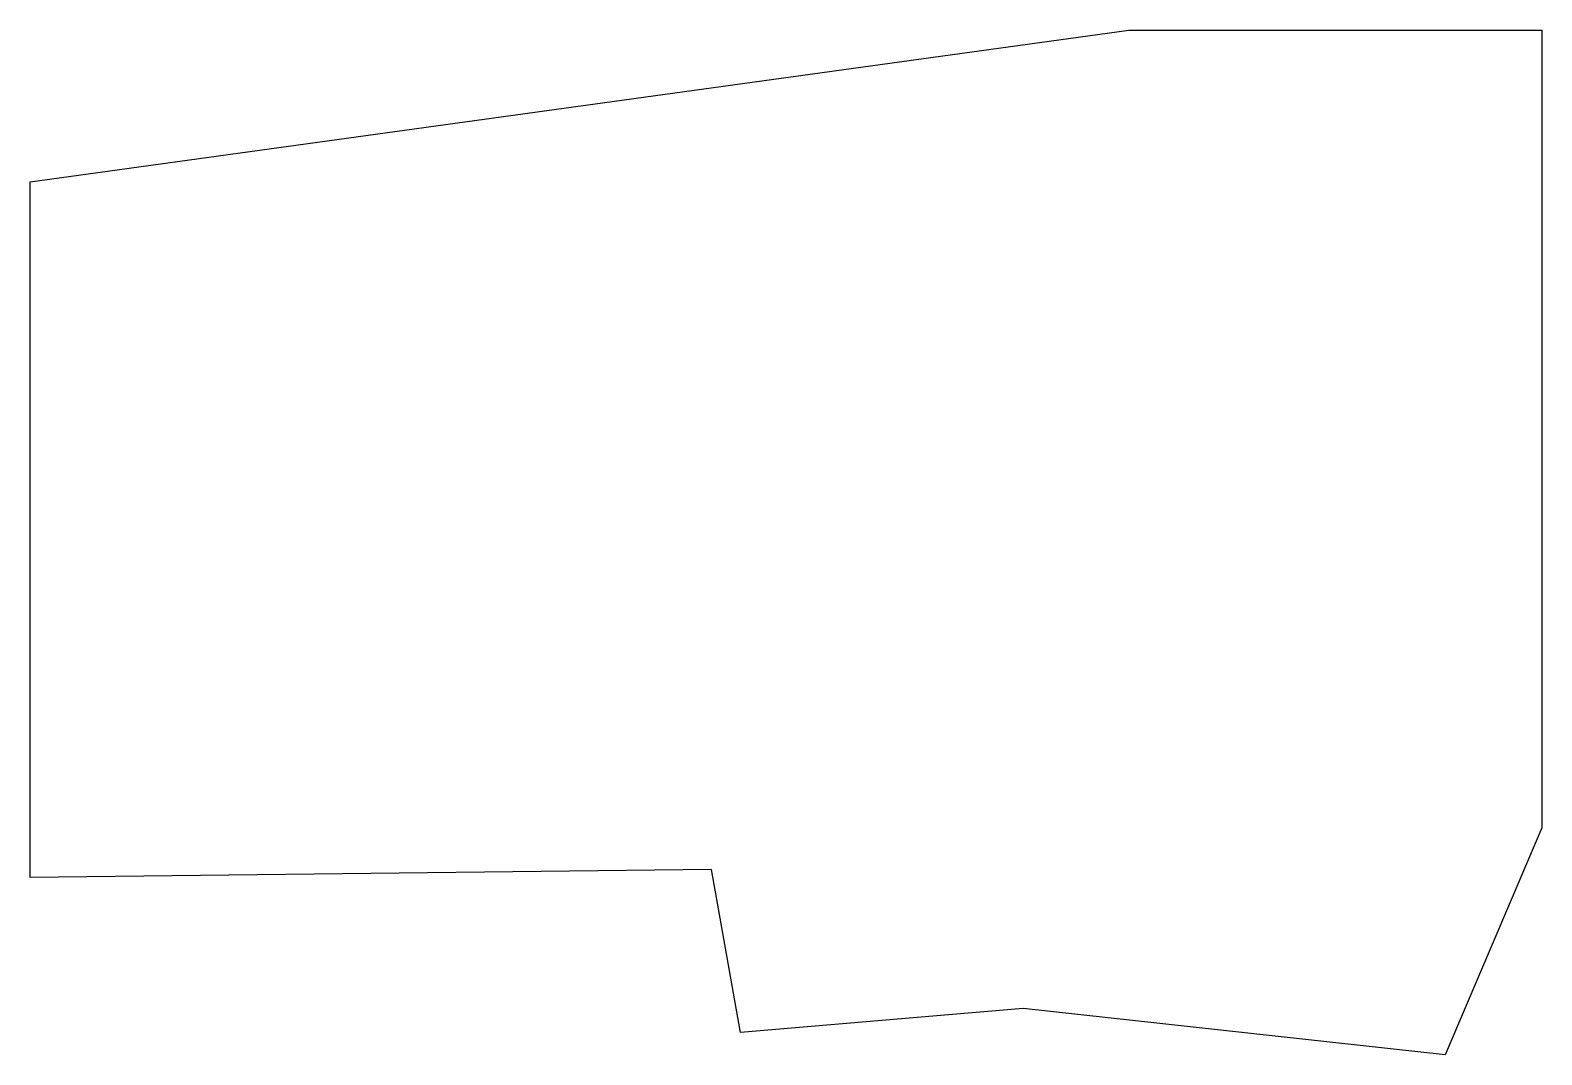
# Model space of a CAD drawing. Header units: millimetres. Extents: x 169 to 274, y -181 to -110.
import ezdxf

# ---------------------------------------------------------------- set-up
doc = ezdxf.new("R2010")
doc.units = ezdxf.units.MM

msp = doc.modelspace()

# ---------------------------------------------------------------- linework, layer by layer
for p, q in [((169, -120.57), (245, -110.09)), ((245, -110.09), (273.57, -110.09)), ((273.57, -110.09), (273.57, -165.24)), ((169, -168.67), (169, -120.57)), ((273.57, -165.24), (266.89, -180.93)), ((216.14, -168.12), (169, -168.67)), ((218.13, -179.38), (216.14, -168.12)), ((237.69, -177.73), (218.13, -179.38)), ((266.89, -180.93), (237.69, -177.73))]:
    msp.add_line(p, q)

doc.saveas('drawing.dxf')
